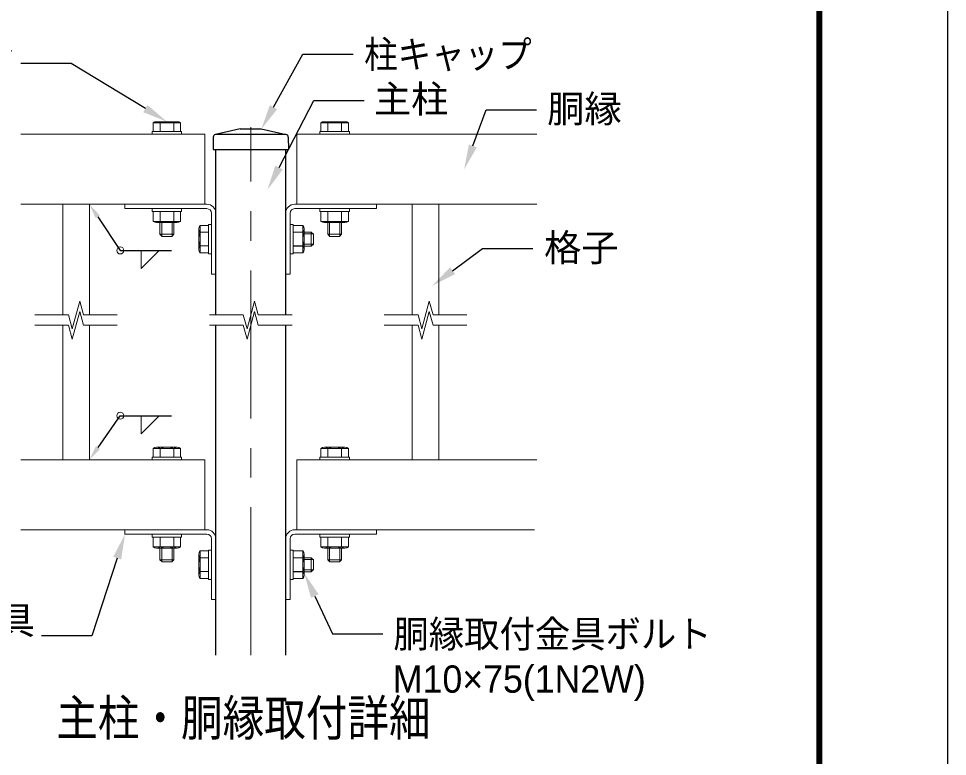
# Model space of a CAD drawing. Units: millimetres, scale not verified. Extents: x -4200 to 4200, y -2970 to 2970.
# Drawn here: x 2207 to 4200, y 91 to 1674 of the extents above; entities that cross this region are included whole.
import ezdxf
from ezdxf.enums import TextEntityAlignment as Align

# ---------------------------------------------------------------- set-up
doc = ezdxf.new("R2010")
doc.units = ezdxf.units.MM
doc.header["$LTSCALE"] = 10
doc.linetypes.add('USER2', pattern=[1.125, 0.75, -0.125, 0.125, -0.125])
doc.linetypes.add('USER3', pattern=[50.8, 31.75, -6.35, 6.35, -6.35])
for name, color, linetype, lineweight in [('0-0_D-STR-TXT', 7, 'Continuous', 25), ('0-3_D-STR2', 7, 'Continuous', 13), ('0-4_D-STR3', 3, 'Continuous', 13), ('0-5_D-STR1', 1, 'Continuous', 25), ('0-6_D-BMK', 2, 'USER2', 13), ('0-7_D-STR-DIM', 7, 'Continuous', 13), ('0-C_D-DCR-HCH', 7, 'Continuous', 13), ('0-D_D-TTL', 7, 'Continuous', 25)]:
    doc.layers.add(name, color=color, linetype=linetype, lineweight=lineweight)
doc.styles.add('ＭＳ ゴシック', font='')
doc.styles.add('ＭＳ Ｐゴシック', font='')
doc.styles.get('ＭＳ ゴシック').set_extended_font_data('MS Gothic')
doc.styles.get('ＭＳ Ｐゴシック').set_extended_font_data('MS PGothic')

# ---------------------------------------------------------------- blocks, each defined once
blk = doc.blocks.new('MLeader24')
at = {"layer": '0-0_D-STR-TXT'}
blk.add_lwpolyline([(3138.49, 1132.8), (3202.84, 1180.13), (3310.84, 1180.13)], dxfattribs=at)
blk.add_solid([(3143.82, 1125.55), (3133.16, 1140.05), (3094.99, 1100.8)], dxfattribs=at)
at = {"layer": '0-0_D-STR-TXT', "style": 'ＭＳ Ｐゴシック'}
blk.add_text('格子', height=58.58, dxfattribs=at).set_placement((3334.76, 1135.47), align=Align.BOTTOM_LEFT)
blk = doc.blocks.new('MLeader25')
at = {"layer": '0-0_D-STR-TXT'}
blk.add_lwpolyline([(3181.85, 1400.44), (3210.7, 1477.77), (3318.7, 1477.77)], dxfattribs=at)
blk.add_solid([(3190.29, 1397.29), (3173.42, 1403.58), (3162.98, 1349.84)], dxfattribs=at)
at = {"layer": '0-0_D-STR-TXT', "style": 'ＭＳ Ｐゴシック'}
blk.add_text('胴縁', height=58.58, dxfattribs=at).set_placement((3341.38, 1433.26), align=Align.BOTTOM_LEFT)
blk = doc.blocks.new('MLeader26')
at = {"layer": '0-0_D-STR-TXT'}
blk.add_lwpolyline([(2479.12, 1480.46), (2319.67, 1577.1), (2211.67, 1577.1)], dxfattribs=at)
blk.add_solid([(2483.78, 1488.16), (2474.45, 1472.76), (2525.3, 1452.47)], dxfattribs=at)
at = {"layer": '0-0_D-STR-TXT', "style": 'ＭＳ Ｐゴシック'}
for s, width, p in [('パネル取付ボルト', 0.95, (1596.99, 1560.67)), ('M10×75（1N2W)', 0.9, (1643.7, 1463.65))]:
    blk.add_text(s, height=58.56, dxfattribs=dict(at, width=width)).set_placement(p, align=Align.BOTTOM_LEFT)
blk = doc.blocks.new('MLeader27')
at = {"layer": '0-0_D-STR-TXT'}
blk.add_lwpolyline([(2418.61, 516.07), (2364.39, 349.27), (2256.39, 349.27)], dxfattribs=at)
blk.add_solid([(2410.05, 518.85), (2427.17, 513.29), (2435.3, 567.42)], dxfattribs=at)
at = {"layer": '0-0_D-STR-TXT', "style": 'ＭＳ Ｐゴシック'}
blk.add_text('胴縁取付金具', height=58.58, dxfattribs=at).set_placement((1762.89, 335.6), align=Align.BOTTOM_LEFT)
blk = doc.blocks.new('MLeader28')
at = {"layer": '0-0_D-STR-TXT'}
blk.add_lwpolyline([(2842.74, 434.73), (2880.67, 353.44), (2988.67, 353.44)], dxfattribs=at)
blk.add_solid([(2834.58, 430.93), (2850.89, 438.54), (2819.9, 483.67)], dxfattribs=at)
at = {"layer": '0-0_D-STR-TXT', "style": 'ＭＳ Ｐゴシック', "width": 0.95}
blk.add_text('胴縁取付金具ボルト', height=58.56, dxfattribs=at).set_placement((3011.35, 306.63), align=Align.BOTTOM_LEFT)
at = {"layer": '0-0_D-STR-TXT', "style": 'ＭＳ Ｐゴシック'}
blk.add_text('M10×75(1N2W)', height=58.56, dxfattribs=at).set_placement((3010.16, 209.88), align=Align.BOTTOM_LEFT)
blk = doc.blocks.new('MLeader29')
at = {"layer": '0-0_D-STR-TXT'}
blk.add_lwpolyline([(2765.89, 1354.22), (2840.71, 1498.24), (2948.71, 1498.24)], dxfattribs=at)
blk.add_solid([(2773.87, 1350.07), (2757.9, 1358.37), (2740.99, 1306.3)], dxfattribs=at)
at = {"layer": '0-0_D-STR-TXT', "style": 'ＭＳ Ｐゴシック'}
blk.add_text('主柱', height=58.58, dxfattribs=at).set_placement((2969.55, 1454.32), align=Align.BOTTOM_LEFT)
blk = doc.blocks.new('MLeader30')
at = {"layer": '0-0_D-STR-TXT'}
blk.add_lwpolyline([(2753.98, 1483.52), (2817.24, 1597.66), (2925.24, 1597.66)], dxfattribs=at)
blk.add_solid([(2761.85, 1479.16), (2746.1, 1487.89), (2727.8, 1436.29)], dxfattribs=at)
at = {"layer": '0-0_D-STR-TXT', "style": 'ＭＳ Ｐゴシック', "width": 0.9}
blk.add_text('柱キャップ', height=58.58, dxfattribs=at).set_placement((2948.57, 1550.07), align=Align.BOTTOM_LEFT)
blk = doc.blocks.new('MLeader34')
at = {"layer": '0-7_D-STR-DIM', "lineweight": 25}
blk.add_lwpolyline([(2376.8, 1248.53), (2425.16, 1176.17), (2534.94, 1176.17)], dxfattribs=at)
at = {"layer": '0-7_D-STR-DIM'}
blk.add_solid([(2372.31, 1245.53), (2381.29, 1251.53), (2358.8, 1275.47)], dxfattribs=at)
blk = doc.blocks.new('MLeader35')
at = {"layer": '0-7_D-STR-DIM', "lineweight": 25}
blk.add_lwpolyline([(2377.41, 753.54), (2425.16, 821.59), (2534.94, 821.59)], dxfattribs=at)
at = {"layer": '0-7_D-STR-DIM'}
blk.add_solid([(2381.83, 750.44), (2372.99, 756.65), (2358.8, 727.02)], dxfattribs=at)

msp = doc.modelspace()

# ---------------------------------------------------------------- linework, layer by layer
at = {"layer": '0-3_D-STR2'}
for p, q in [((2211.86, 1425.47), (2606.3, 1425.47)), ((2606.3, 1275.47), (2606.3, 1425.47)), ((2606.3, 1275.47), (2606.3, 1425.47)), ((2804.3, 1425.47), (3319.08, 1425.47)), ((2804.3, 1275.47), (2804.3, 1425.47)), ((2804.3, 1275.47), (2804.3, 1425.47)), ((2211.86, 1275.47), (2606.3, 1275.47)), ((2301.8, 1037.76), (2301.8, 1275.47)), ((2358.8, 1037.76), (2358.8, 1275.47)), ((2804.3, 1275.47), (3319.08, 1275.47)), ((3051.8, 1037.76), (3051.8, 1275.47)), ((3108.8, 1037.76), (3108.8, 1275.47)), ((2301.8, 727.02), (2301.8, 1015.57)), ((2358.8, 727.02), (2358.8, 1015.57)), ((3051.8, 727.02), (3051.8, 1015.57)), ((3108.8, 727.02), (3108.8, 1015.57)), ((2211.86, 727.02), (2606.3, 727.02)), ((2606.3, 577.02), (2606.3, 727.02)), ((2606.3, 577.02), (2606.3, 727.02)), ((2804.3, 727.02), (3319.08, 727.02)), ((2804.3, 577.02), (2804.3, 727.02)), ((2804.3, 577.02), (2804.3, 727.02)), ((2211.86, 577.02), (2606.3, 577.02)), ((2799.5, 577.02), (3314.28, 577.02))]:
    msp.add_line(p, q, dxfattribs=at)
at = {"layer": '0-4_D-STR3'}
for p, q in [((2495.9, 1449.79), (2495.9, 1431.47)), ((2554.7, 1449.79), (2495.9, 1449.79)), ((2547.34, 1452.47), (2503.26, 1452.47)), ((2510.62, 1449.79), (2510.62, 1431.47)), ((2547.34, 1452.47), (2539.98, 1452.47)), ((2539.98, 1449.79), (2539.98, 1431.47)), ((2554.7, 1449.79), (2554.7, 1431.47)), ((2855.9, 1449.79), (2855.9, 1431.47)), ((2914.7, 1449.79), (2855.9, 1449.79)), ((2907.34, 1452.47), (2863.26, 1452.47)), ((2870.62, 1449.79), (2870.62, 1431.47)), ((2907.34, 1452.47), (2899.98, 1452.47)), ((2899.98, 1449.79), (2899.98, 1431.47)), ((2914.7, 1449.79), (2914.7, 1431.47)), ((2493.8, 1425.47), (2493.8, 1431.47)), ((2556.8, 1431.47), (2493.8, 1431.47)), ((2556.8, 1425.47), (2493.8, 1425.47)), ((2554.7, 1431.47), (2495.9, 1431.47)), ((2556.8, 1425.47), (2556.8, 1431.47)), ((2853.8, 1425.47), (2853.8, 1431.47)), ((2916.8, 1431.47), (2853.8, 1431.47)), ((2916.8, 1425.47), (2853.8, 1425.47)), ((2914.7, 1431.47), (2855.9, 1431.47)), ((2916.8, 1425.47), (2916.8, 1431.47)), ((2435.3, 1275.47), (2611.1, 1275.47)), ((2435.3, 1275.47), (2435.3, 1265.87)), ((2435.3, 1265.87), (2611.1, 1265.87)), ((2493.8, 1259.87), (2493.8, 1265.87)), ((2556.8, 1265.87), (2493.8, 1265.87)), ((2556.8, 1259.87), (2493.8, 1259.87)), ((2554.7, 1259.87), (2495.9, 1259.87)), ((2495.9, 1238.56), (2495.9, 1259.87)), ((2510.62, 1238.56), (2510.62, 1259.87)), ((2539.98, 1238.56), (2539.98, 1259.87)), ((2554.7, 1238.56), (2554.7, 1259.87)), ((2556.8, 1259.87), (2556.8, 1265.87)), ((2620.7, 1256.27), (2620.7, 1125.47)), ((2630.3, 1256.27), (2630.3, 1125.47)), ((2780.3, 1256.27), (2780.3, 1125.47)), ((2789.9, 1256.27), (2789.9, 1125.47)), ((2975.3, 1275.47), (2799.5, 1275.47)), ((2975.3, 1265.87), (2799.5, 1265.87)), ((2853.8, 1259.87), (2853.8, 1265.87)), ((2853.8, 1265.87), (2916.8, 1265.87)), ((2853.8, 1259.87), (2916.8, 1259.87)), ((2855.9, 1259.87), (2914.7, 1259.87)), ((2855.9, 1238.56), (2855.9, 1259.87)), ((2870.62, 1238.56), (2870.62, 1259.87)), ((2899.98, 1238.56), (2899.98, 1259.87)), ((2914.7, 1238.56), (2914.7, 1259.87)), ((2916.8, 1259.87), (2916.8, 1265.87)), ((2975.3, 1275.47), (2975.3, 1265.87)), ((2554.7, 1238.56), (2495.9, 1238.56)), ((2855.9, 1238.56), (2914.7, 1238.56)), ((2547.34, 1235.87), (2503.26, 1235.87)), ((2510.3, 1235.87), (2510.3, 1210.97)), ((2514.2, 1235.87), (2514.2, 1207.07)), ((2536.4, 1235.87), (2536.4, 1207.07)), ((2547.34, 1235.87), (2539.98, 1235.87)), ((2540.3, 1235.87), (2540.3, 1210.97)), ((2593.7, 1178.43), (2593.7, 1222.51)), ((2596.38, 1229.87), (2614.7, 1229.87)), ((2596.38, 1171.07), (2596.38, 1229.87)), ((2620.7, 1231.97), (2614.7, 1231.97)), ((2614.7, 1168.97), (2614.7, 1231.97)), ((2614.7, 1171.07), (2614.7, 1229.87)), ((2620.7, 1168.97), (2620.7, 1231.97)), ((2795.9, 1231.97), (2789.9, 1231.97)), ((2789.9, 1168.97), (2789.9, 1231.97)), ((2795.9, 1168.97), (2795.9, 1231.97)), ((2795.9, 1171.07), (2795.9, 1229.87)), ((2817.21, 1229.87), (2795.9, 1229.87)), ((2817.21, 1171.07), (2817.21, 1229.87)), ((2819.9, 1178.43), (2819.9, 1222.51)), ((2863.26, 1235.87), (2907.34, 1235.87)), ((2863.26, 1235.87), (2870.62, 1235.87)), ((2870.3, 1235.87), (2870.3, 1210.97)), ((2874.2, 1235.87), (2874.2, 1207.07)), ((2896.4, 1235.87), (2896.4, 1207.07)), ((2900.3, 1235.87), (2900.3, 1210.97)), ((2540.3, 1210.97), (2510.3, 1210.97)), ((2510.3, 1210.97), (2514.8, 1206.47)), ((2535.8, 1206.47), (2514.8, 1206.47)), ((2540.3, 1210.97), (2535.8, 1206.47)), ((2596.38, 1215.15), (2614.7, 1215.15)), ((2795.9, 1215.47), (2817.48, 1215.47)), ((2817.21, 1215.15), (2795.9, 1215.15)), ((2819.9, 1215.47), (2835.2, 1215.47)), ((2819.9, 1211.57), (2839.1, 1211.57)), ((2835.2, 1185.47), (2835.2, 1215.47)), ((2835.2, 1215.47), (2839.7, 1210.97)), ((2839.7, 1189.97), (2839.7, 1210.97)), ((2900.3, 1210.97), (2870.3, 1210.97)), ((2870.3, 1210.97), (2874.8, 1206.47)), ((2895.8, 1206.47), (2874.8, 1206.47)), ((2900.3, 1210.97), (2895.8, 1206.47)), ((2593.7, 1178.43), (2593.7, 1185.79)), ((2596.38, 1185.79), (2614.7, 1185.79)), ((2817.21, 1185.79), (2795.9, 1185.79)), ((2795.9, 1185.47), (2817.48, 1185.47)), ((2819.9, 1189.37), (2839.1, 1189.37)), ((2819.9, 1178.43), (2819.9, 1185.79)), ((2819.9, 1185.47), (2835.2, 1185.47)), ((2835.2, 1185.47), (2839.7, 1189.97)), ((2596.38, 1171.07), (2614.7, 1171.07)), ((2620.7, 1168.97), (2614.7, 1168.97)), ((2795.9, 1168.97), (2789.9, 1168.97)), ((2817.21, 1171.07), (2795.9, 1171.07)), ((2620.7, 1125.47), (2630.3, 1125.47)), ((2789.9, 1125.47), (2780.3, 1125.47)), ((2495.9, 751.34), (2495.9, 733.02)), ((2554.7, 751.34), (2495.9, 751.34)), ((2547.34, 754.02), (2503.26, 754.02)), ((2510.62, 751.34), (2510.62, 733.02)), ((2547.34, 754.02), (2539.98, 754.02)), ((2539.98, 751.34), (2539.98, 733.02)), ((2554.7, 751.34), (2554.7, 733.02)), ((2855.9, 751.34), (2855.9, 733.02)), ((2914.7, 751.34), (2855.9, 751.34)), ((2907.34, 754.02), (2863.26, 754.02)), ((2870.62, 751.34), (2870.62, 733.02)), ((2907.34, 754.02), (2899.98, 754.02)), ((2899.98, 751.34), (2899.98, 733.02)), ((2914.7, 751.34), (2914.7, 733.02)), ((2493.8, 727.02), (2493.8, 733.02)), ((2556.8, 733.02), (2493.8, 733.02)), ((2556.8, 727.02), (2493.8, 727.02)), ((2554.7, 733.02), (2495.9, 733.02)), ((2556.8, 727.02), (2556.8, 733.02)), ((2853.8, 727.02), (2853.8, 733.02)), ((2853.8, 733.02), (2916.8, 733.02)), ((2853.8, 727.02), (2916.8, 727.02)), ((2914.7, 733.02), (2855.9, 733.02)), ((2916.8, 727.02), (2916.8, 733.02)), ((2435.3, 577.02), (2611.1, 577.02)), ((2435.3, 577.02), (2435.3, 567.42)), ((2435.3, 567.42), (2611.1, 567.42)), ((2493.8, 561.42), (2493.8, 567.42)), ((2556.8, 567.42), (2493.8, 567.42)), ((2556.8, 561.42), (2493.8, 561.42)), ((2554.7, 561.42), (2495.9, 561.42)), ((2495.9, 540.11), (2495.9, 561.42)), ((2510.62, 540.11), (2510.62, 561.42)), ((2539.98, 540.11), (2539.98, 561.42)), ((2554.7, 540.11), (2554.7, 561.42)), ((2556.8, 561.42), (2556.8, 567.42)), ((2975.3, 577.02), (2799.5, 577.02)), ((2975.3, 567.42), (2799.5, 567.42)), ((2801.3, 577.02), (2975.3, 577.02)), ((2853.8, 561.42), (2853.8, 567.42)), ((2853.8, 567.42), (2916.8, 567.42)), ((2853.8, 561.42), (2916.8, 561.42)), ((2855.9, 561.42), (2914.7, 561.42)), ((2855.9, 540.11), (2855.9, 561.42)), ((2870.3, 561.42), (2870.3, 539.85)), ((2870.62, 540.11), (2870.62, 561.42)), ((2899.98, 540.11), (2899.98, 561.42)), ((2900.3, 561.42), (2900.3, 539.85)), ((2914.7, 540.11), (2914.7, 561.42)), ((2916.8, 561.42), (2916.8, 567.42)), ((2975.3, 577.02), (2975.3, 567.42)), ((2554.7, 540.11), (2495.9, 540.11)), ((2620.7, 557.82), (2620.7, 427.02)), ((2630.3, 557.82), (2630.3, 427.02)), ((2780.3, 557.82), (2780.3, 427.02)), ((2789.9, 557.82), (2789.9, 427.02)), ((2855.9, 540.11), (2914.7, 540.11)), ((2547.34, 537.42), (2503.26, 537.42)), ((2510.3, 537.42), (2510.3, 512.52)), ((2514.2, 537.42), (2514.2, 508.62)), ((2536.4, 537.42), (2536.4, 508.62)), ((2547.34, 537.42), (2539.98, 537.42)), ((2540.3, 537.42), (2540.3, 512.52)), ((2593.7, 479.98), (2593.7, 524.06)), ((2596.38, 531.42), (2614.7, 531.42)), ((2596.38, 472.62), (2596.38, 531.42)), ((2620.7, 533.52), (2614.7, 533.52)), ((2614.7, 470.52), (2614.7, 533.52)), ((2614.7, 472.62), (2614.7, 531.42)), ((2620.7, 470.52), (2620.7, 533.52)), ((2795.9, 533.52), (2789.9, 533.52)), ((2789.9, 470.52), (2789.9, 533.52)), ((2795.9, 470.52), (2795.9, 533.52)), ((2795.9, 472.62), (2795.9, 531.42)), ((2817.21, 531.42), (2795.9, 531.42)), ((2817.21, 472.62), (2817.21, 531.42)), ((2819.9, 479.98), (2819.9, 524.06)), ((2863.26, 537.42), (2907.34, 537.42)), ((2863.26, 537.42), (2870.62, 537.42)), ((2870.3, 537.42), (2870.3, 512.52)), ((2874.2, 537.42), (2874.2, 508.62)), ((2896.4, 537.42), (2896.4, 508.62)), ((2900.3, 537.42), (2900.3, 512.52)), ((2540.3, 512.52), (2510.3, 512.52)), ((2510.3, 512.52), (2514.8, 508.02)), ((2535.8, 508.02), (2514.8, 508.02)), ((2540.3, 512.52), (2535.8, 508.02)), ((2596.38, 516.7), (2614.7, 516.7)), ((2795.9, 517.02), (2817.48, 517.02)), ((2817.21, 516.7), (2795.9, 516.7)), ((2819.9, 517.02), (2835.2, 517.02)), ((2819.9, 513.12), (2839.1, 513.12)), ((2835.2, 487.02), (2835.2, 517.02)), ((2835.2, 517.02), (2839.7, 512.52)), ((2839.7, 491.52), (2839.7, 512.52)), ((2900.3, 512.52), (2870.3, 512.52)), ((2870.3, 512.52), (2874.8, 508.02)), ((2895.8, 508.02), (2874.8, 508.02)), ((2900.3, 512.52), (2895.8, 508.02)), ((2593.7, 479.98), (2593.7, 487.35)), ((2596.38, 487.35), (2614.7, 487.35)), ((2817.21, 487.35), (2795.9, 487.35)), ((2795.9, 487.02), (2817.48, 487.02)), ((2819.9, 490.92), (2839.1, 490.92)), ((2819.9, 479.98), (2819.9, 487.35)), ((2819.9, 487.02), (2835.2, 487.02)), ((2835.2, 487.02), (2839.7, 491.52)), ((2596.38, 472.62), (2614.7, 472.62)), ((2620.7, 470.52), (2614.7, 470.52)), ((2795.9, 470.52), (2789.9, 470.52)), ((2817.21, 472.62), (2795.9, 472.62)), ((2620.7, 427.02), (2630.3, 427.02)), ((2789.9, 427.02), (2780.3, 427.02))]:
    msp.add_line(p, q, dxfattribs=at)
for centre, radius, start, end in [((2503.26, 1441.04), 11.43, 49.92558, 130.07442), ((2525.3, 1411.01), 41.47, 69.26918, 110.73082), ((2547.34, 1441.04), 11.43, 49.92558, 130.07442), ((2863.26, 1441.04), 11.43, 49.92558, 130.07442), ((2885.3, 1411.01), 41.47, 69.26918, 110.73082), ((2907.34, 1441.04), 11.43, 49.92558, 130.07442), ((2611.1, 1256.27), 19.2, 0, 90), ((2611.1, 1256.27), 9.6, 0, 90), ((2799.5, 1256.27), 19.2, 90, 180), ((2799.5, 1256.27), 9.6, 90, 180), ((2503.26, 1247.3), 11.43, 229.92558, 310.07442), ((2525.3, 1277.33), 41.47, 249.26918, 290.73082), ((2547.34, 1247.3), 11.43, 229.92558, 310.07442), ((2863.26, 1247.3), 11.43, 229.92558, 310.07442), ((2885.3, 1277.33), 41.47, 249.26918, 290.73082), ((2907.34, 1247.3), 11.43, 229.92558, 310.07442), ((2605.13, 1222.51), 11.43, 139.92558, 220.07442), ((2808.47, 1222.51), 11.43, 319.92558, 40.07442), ((2635.16, 1200.47), 41.47, 159.26918, 200.73082), ((2778.43, 1200.47), 41.47, 339.26918, 20.73082), ((2605.13, 1178.43), 11.43, 139.92558, 220.07442), ((2808.47, 1178.43), 11.43, 319.92558, 40.07442), ((2503.26, 742.59), 11.43, 49.92558, 130.07442), ((2525.3, 712.56), 41.47, 69.26918, 110.73082), ((2547.34, 742.59), 11.43, 49.92558, 130.07442), ((2863.26, 742.59), 11.43, 49.92558, 130.07442), ((2885.3, 712.56), 41.47, 69.26918, 110.73082), ((2907.34, 742.59), 11.43, 49.92558, 130.07442), ((2611.1, 557.82), 19.2, 0, 90), ((2611.1, 557.82), 9.6, 0, 90), ((2799.5, 557.82), 19.2, 90, 180), ((2799.5, 557.82), 9.6, 90, 180), ((2503.26, 548.86), 11.43, 229.92558, 310.07442), ((2525.3, 578.89), 41.47, 249.26918, 290.73082), ((2547.34, 548.86), 11.43, 229.92558, 310.07442), ((2863.26, 548.86), 11.43, 229.92558, 310.07442), ((2885.3, 578.89), 41.47, 249.26918, 290.73082), ((2907.34, 548.86), 11.43, 229.92558, 310.07442), ((2605.13, 524.06), 11.43, 139.92558, 220.07442), ((2808.47, 524.06), 11.43, 319.92558, 40.07442), ((2635.16, 502.02), 41.47, 159.26918, 200.73082), ((2778.43, 502.02), 41.47, 339.26918, 20.73082), ((2605.13, 479.98), 11.43, 139.92558, 220.07442), ((2808.47, 479.98), 11.43, 319.92558, 40.07442)]:
    msp.add_arc(centre, radius, start, end, dxfattribs=at)
at = {"layer": '0-5_D-STR1'}
for p, q in [((2682.8, 1437.47), (2629.43, 1425.21)), ((2682.8, 1437.47), (2727.8, 1437.47)), ((2727.8, 1437.47), (2781.17, 1425.21)), ((2624.77, 1419.47), (2624.3, 1392.47)), ((2630.3, 1425.47), (2780.3, 1425.47)), ((2630.3, 1425.47), (2780.3, 1425.47)), ((2785.83, 1419.47), (2786.3, 1392.47)), ((2624.3, 1392.47), (2786.3, 1392.47)), ((2630.3, 1037.76), (2630.3, 1392.47)), ((2780.3, 1037.76), (2780.3, 1392.47)), ((2630.3, 307.83), (2630.3, 1015.57)), ((2780.3, 307.83), (2780.3, 1015.57))]:
    msp.add_line(p, q, dxfattribs=at)
for centre, start, end in [((2630.77, 1419.36), 102.93782, 179), ((2779.83, 1419.36), 1, 77.06218)]:
    msp.add_arc(centre, 6, start, end, dxfattribs=at)
at = {"layer": '0-6_D-BMK', "linetype": 'USER3'}
msp.add_line((2705.3, 307.83), (2705.3, 1440.47), dxfattribs=at)
at = {"layer": '0-7_D-STR-DIM'}
for p, q in [((2469.95, 1176.17), (2469.95, 1137.39)), ((2508.72, 1176.17), (2469.95, 1137.39)), ((2469.95, 821.59), (2469.95, 782.82)), ((2508.72, 821.59), (2469.95, 782.82))]:
    msp.add_line(p, q, dxfattribs=at)
for centre in [(2425.16, 1176.17), (2425.16, 821.59)]:
    msp.add_circle(centre, 7.51, dxfattribs=at)
at = {"layer": '0-C_D-DCR-HCH'}
for p, q in [((2322.26, 1007.76), (2338.34, 1067.76)), ((2346.38, 1037.76), (2338.34, 1067.76)), ((2697.26, 1007.76), (2713.34, 1067.76)), ((2721.38, 1037.76), (2713.34, 1067.76)), ((3072.26, 1007.76), (3088.34, 1067.76)), ((3096.38, 1037.76), (3088.34, 1067.76)), ((2241.8, 1037.76), (2314.22, 1037.76)), ((2322.26, 1007.76), (2314.22, 1037.76)), ((2322.26, 985.57), (2338.34, 1045.57)), ((2346.38, 1015.57), (2338.34, 1045.57)), ((2346.38, 1037.76), (2418.8, 1037.76)), ((2616.8, 1037.76), (2689.22, 1037.76)), ((2697.26, 1007.76), (2689.22, 1037.76)), ((2697.26, 985.57), (2713.34, 1045.57)), ((2721.38, 1015.57), (2713.34, 1045.57)), ((2721.38, 1037.76), (2793.8, 1037.76)), ((2991.8, 1037.76), (3064.22, 1037.76)), ((3072.26, 1007.76), (3064.22, 1037.76)), ((3072.26, 985.57), (3088.34, 1045.57)), ((3096.38, 1015.57), (3088.34, 1045.57)), ((3096.38, 1037.76), (3168.8, 1037.76)), ((2241.8, 1015.57), (2314.22, 1015.57)), ((2322.26, 985.57), (2314.22, 1015.57)), ((2346.38, 1015.57), (2418.8, 1015.57)), ((2616.8, 1015.57), (2689.22, 1015.57)), ((2697.26, 985.57), (2689.22, 1015.57)), ((2721.38, 1015.57), (2793.8, 1015.57)), ((2991.8, 1015.57), (3064.22, 1015.57)), ((3072.26, 985.57), (3064.22, 1015.57)), ((3096.38, 1015.57), (3168.8, 1015.57))]:
    msp.add_line(p, q, dxfattribs=at)
at = {"layer": '0-D_D-TTL', "color": 2}
msp.add_lwpolyline([(-4199.68, 2970.23), (4200.32, 2970.23), (4200.32, -2969.77), (-4199.68, -2969.77)], close=True, dxfattribs=at)
at = {"layer": '0-D_D-TTL'}
for points in [[(-3929.68, 2750.23), (3930.32, 2750.23), (3930.32, -2749.77), (-3929.68, -2749.77)], [(-3927.18, 2747.73), (3927.82, 2747.73), (3927.82, -2747.27), (-3927.18, -2747.27)], [(-3924.68, 2745.23), (3925.32, 2745.23), (3925.32, -2744.77), (-3924.68, -2744.77)], [(-3922.18, 2742.73), (3922.82, 2742.73), (3922.82, -2742.27), (-3922.18, -2742.27)], [(-3919.68, 2740.23), (3920.32, 2740.23), (3920.32, -2739.77), (-3919.68, -2739.77)]]:
    msp.add_lwpolyline(points, close=True, dxfattribs=at)

# ---------------------------------------------------------------- block references
at = {"layer": '0-0_D-STR-TXT'}
for name in ['MLeader26', 'MLeader30', 'MLeader29', 'MLeader25', 'MLeader24', 'MLeader27', 'MLeader28']:
    msp.add_blockref(name, (0, 0), dxfattribs=at)
at = {"layer": '0-7_D-STR-DIM'}
for name in ['MLeader34', 'MLeader35']:
    msp.add_blockref(name, (0, 0), dxfattribs=at)

# ---------------------------------------------------------------- texts
at = {"layer": '0-0_D-STR-TXT', "style": 'ＭＳ ゴシック', "width": 0.85}
msp.add_text('主柱・胴縁取付詳細', height=76.98, dxfattribs=at).set_placement((2287.82, 111.87), align=Align.BOTTOM_LEFT)

doc.saveas('drawing.dxf')
